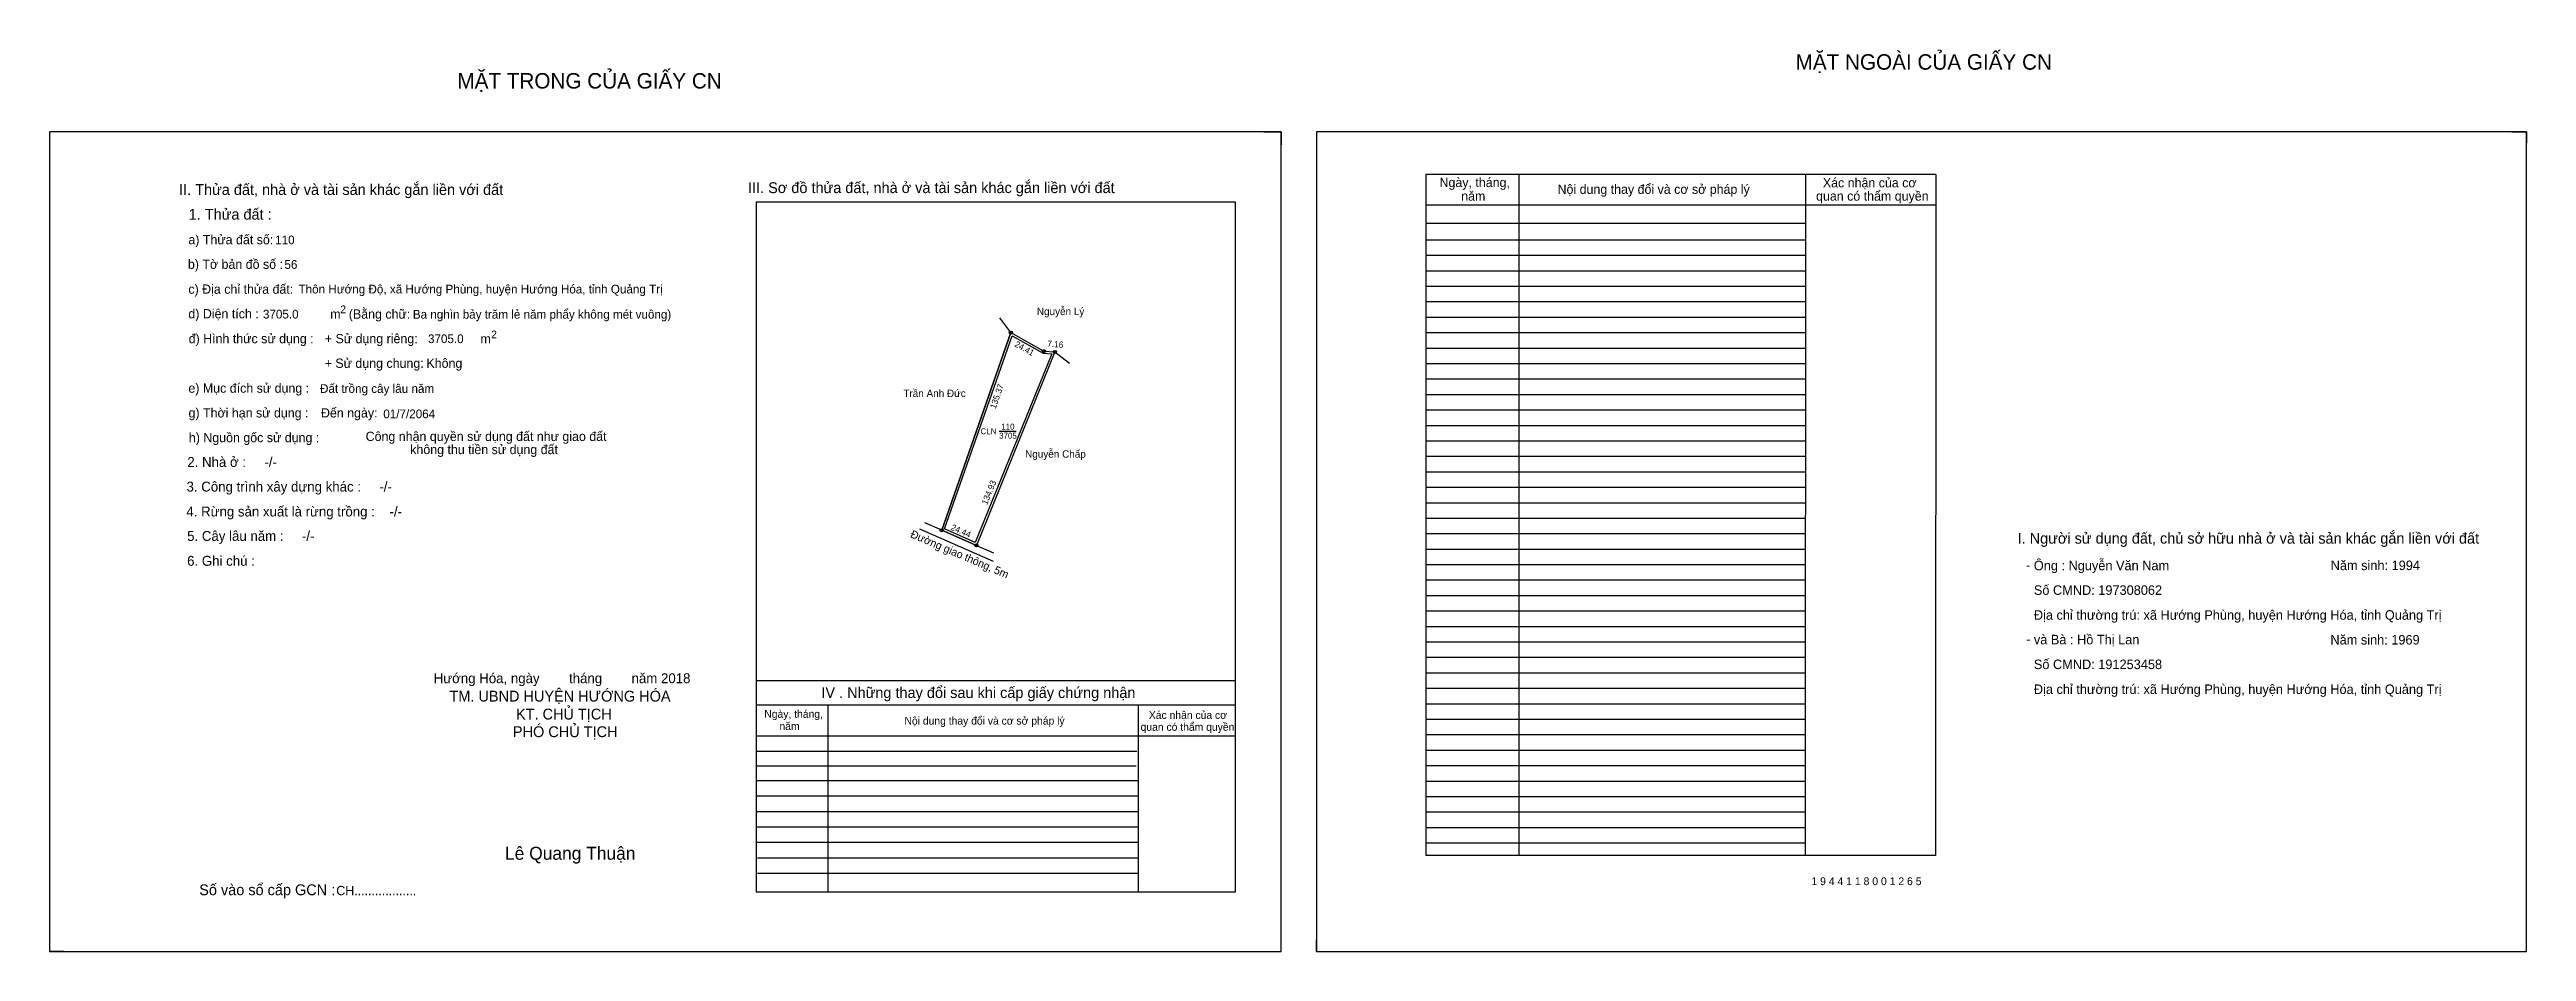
# Model space of a CAD drawing. Extents: x 532101 to 535607, y 1848224 to 1848807.
# Drawn here: x 534006 to 535607, y 1848224 to 1848807 of the extents above.
import ezdxf

# ---------------------------------------------------------------- set-up
doc = ezdxf.new("R2010")
doc.units = 0
for name, color, linetype in [('Default', 7, 'Continuous'), ('Level 10', 7, 'Continuous'), ('Level 11', 7, 'Continuous'), ('Level 13', 7, 'Continuous'), ('Level 27', 7, 'Continuous'), ('Level 49', 7, 'Continuous'), ('Level 55', 7, 'Continuous'), ('Level 6', 7, 'Continuous'), ('Level 60', 7, 'Continuous'), ('Level 7', 7, 'Continuous'), ('Level 8', 7, 'Continuous'), ('Level 9', 7, 'Continuous')]:
    doc.layers.add(name, color=color, linetype=linetype)

msp = doc.modelspace()

# ---------------------------------------------------------------- linework, layer by layer
at = {"layer": 'Level 10'}
for p, q in [((534791, 1848754.1), (534802.4, 1848754.1)), ((534802.4, 1848754.1), (534802.4, 1848745.7)), ((535597.8, 1848754.1), (535607.4, 1848754.1)), ((535607.4, 1848754.1), (535607.4, 1848746.7)), ((534627.7, 1848624.3), (534583, 1848496.5)), ((534583, 1848496.5), (534605.4, 1848486.7)), ((534006.2, 1848231.9), (534006.2, 1848224.1)), ((534015.4, 1848224.1), (534006.2, 1848224.1)), ((534825.2, 1848224.1), (534825.2, 1848231.9)), ((534825.2, 1848224.1), (534832.2, 1848224.1))]:
    msp.add_line(p, q, dxfattribs=at)
for points in [[(534006.2, 1848224.1), (534802.4, 1848224.1), (534802.4, 1848754.1), (534006.2, 1848754.1)], [(534825.2, 1848224.1), (535607.4, 1848224.1), (535607.4, 1848754.1), (534825.2, 1848754.1)], [(534656.1, 1848611.8), (534605.4, 1848486.7), (534583, 1848496.5), (534627.7, 1848624.3), (534649, 1848612.3)], [(534654.1, 1848610.5), (534604.6, 1848488.6), (534584.7, 1848497.3), (534628.5, 1848622.2), (534648.5, 1848610.9)]]:
    msp.add_lwpolyline(points, close=True, dxfattribs=at)
at = {"layer": 'Level 11'}
for centre in [(534627.7, 1848624.3), (534649, 1848612.3), (534656.1, 1848611.8), (534656.1, 1848611.8), (534583, 1848496.5), (534605.4, 1848486.7)]:
    msp.add_circle(centre, 1, dxfattribs=at)
at = {"layer": 'Level 27'}
for p, q in [((534627.7, 1848624.3), (534620.5, 1848633.9)), ((534656.1, 1848611.8), (534665.7, 1848604.6)), ((534583, 1848496.5), (534572, 1848501.3)), ((534605.4, 1848486.7), (534616.4, 1848481.9))]:
    msp.add_line(p, q, dxfattribs=at)
at = {"layer": 'Level 6'}
msp.add_line((534568.7, 1848497.3), (534616.3, 1848476.5), dxfattribs=at)
at = {"layer": 'Level 7'}
for p, q in [((535141.2, 1848684.1), (534896, 1848684.1)), ((535141.2, 1848674.1), (534896, 1848674.1)), ((535141.2, 1848664.1), (534896, 1848664.1)), ((535141.2, 1848654.1), (534896, 1848654.1)), ((535141.2, 1848644.1), (534896, 1848644.1)), ((535141.2, 1848634.1), (534896, 1848634.1)), ((535141.2, 1848624.1), (534896, 1848624.1)), ((535141.2, 1848614.1), (534896, 1848614.1)), ((535141.2, 1848604.1), (534896, 1848604.1)), ((535141.2, 1848594.1), (534896, 1848594.1)), ((535141.2, 1848584.1), (534896, 1848584.1)), ((535141.2, 1848574.1), (534896, 1848574.1)), ((535141.2, 1848564.1), (534896, 1848564.1)), ((535141.2, 1848554.1), (534896, 1848554.1)), ((535141.2, 1848544.1), (534896, 1848544.1)), ((535141.2, 1848534.1), (534896, 1848534.1)), ((535141.2, 1848524.1), (534896, 1848524.1)), ((535141.2, 1848514.1), (534896, 1848514.1)), ((535141.2, 1848504.1), (534896, 1848504.1)), ((535141.2, 1848494.1), (534896, 1848494.1)), ((535141.2, 1848484.1), (534896, 1848484.1)), ((535141.2, 1848474.1), (534896, 1848474.1)), ((535141.2, 1848464.1), (534896, 1848464.1)), ((535141.2, 1848454.1), (534896, 1848454.1)), ((535141.2, 1848444.1), (534896, 1848444.1)), ((535141.2, 1848434.1), (534896, 1848434.1)), ((535141.2, 1848424.1), (534896, 1848424.1)), ((535141.2, 1848414.1), (534896, 1848414.1)), ((535141.2, 1848404.1), (534896, 1848404.1)), ((535141.2, 1848394.1), (534896, 1848394.1)), ((535141.2, 1848384.1), (534896, 1848384.1)), ((535141.2, 1848374.1), (534896, 1848374.1)), ((535141.2, 1848364.1), (534896, 1848364.1)), ((534709.2, 1848353.4), (534463, 1848353.4)), ((535141.2, 1848354.1), (534896, 1848354.1)), ((534708.7, 1848343.9), (534463, 1848343.9)), ((534710, 1848334.5), (534463, 1848334.5)), ((535141.2, 1848344.1), (534896, 1848344.1)), ((535141.2, 1848334.1), (534896, 1848334.1)), ((534710, 1848324.5), (534463, 1848324.5)), ((534710, 1848314.5), (534463, 1848314.5)), ((535141.2, 1848324.1), (534896, 1848324.1)), ((535141.2, 1848314.1), (534896, 1848314.1)), ((534710, 1848304.5), (534463, 1848304.5)), ((535141.2, 1848304.1), (534896, 1848304.1)), ((534710, 1848294.5), (534463, 1848294.5)), ((534710, 1848284.5), (534463.8, 1848284.5)), ((535141.2, 1848294.1), (534896, 1848294.1)), ((534710, 1848274.5), (534463.8, 1848274.5))]:
    msp.add_line(p, q, dxfattribs=at)
at = {"layer": 'Level 8'}
for p, q in [((535225.6, 1848726.6), (534896, 1848726.6)), ((534896, 1848726.6), (534896, 1848286.1)), ((534956, 1848726.6), (534956, 1848286.1)), ((535141.4, 1848726.4), (535141.2, 1848286.1)), ((535225.6, 1848726.6), (535225.4, 1848286.1)), ((534773, 1848708.7), (534463, 1848708.7)), ((534463, 1848708.7), (534463, 1848262.7)), ((534773, 1848262.7), (534773, 1848708.7)), ((535225.6, 1848706.6), (534896, 1848706.6)), ((535141.2, 1848694.8), (534896, 1848694.8)), ((534773, 1848399.1), (534463, 1848399.1)), ((534773, 1848383.4), (534463, 1848383.4)), ((534509.3, 1848383.4), (534509.3, 1848262.7)), ((534710, 1848383.4), (534710, 1848262.7)), ((534773, 1848363.4), (534463, 1848363.4)), ((535225.4, 1848286.1), (534896, 1848286.1)), ((534463, 1848262.7), (534773, 1848262.7))]:
    msp.add_line(p, q, dxfattribs=at)
at = {"layer": 'Level 9'}
msp.add_line((534620.1, 1848560.6), (534631.1, 1848560.6), dxfattribs=at)

# ---------------------------------------------------------------- texts
at = {"layer": 'Default'}
for s, p in [('e) Mục đích sử dụng :', (534096, 1848585.4)), ('g) Thời hạn sử dụng :', (534096.1, 1848569.4)), ('Đến ngày:', (534181.7, 1848569.4)), ('h) Nguồn gốc sử dụng :', (534096.3, 1848553.4)), ('Công nhận quyền sử dụng đất như giao đất', (534210.6, 1848554.2)), ('không thu tiền sử dụng đất', (534239.4, 1848545.7))]:
    msp.add_text(s, height=6, dxfattribs=at).set_placement(p)
at = {"layer": 'Level 13'}
for s, p in [('CLN', (534608.1, 1848558.6)), ('3705', (534620.1, 1848555.7)), ('110', (534621.5, 1848561.6))]:
    msp.add_text(s, height=3.84, dxfattribs=at).set_placement(p)
at = {"layer": 'Level 49'}
for s, rotation, p in [('24.41', 330.5055, (534629.7, 1848615.6)), ('7.16', 355.8346, (534651.1, 1848615.2)), ('135.37', 70.7098, (534617.8, 1848574.7)), ('134.93', 67.9194, (534612.3, 1848512.6)), ('24.44', 336.3612, (534588.5, 1848496.9))]:
    msp.add_text(s, height=4, rotation=rotation, dxfattribs=at).set_placement(p)
at = {"layer": 'Level 55'}
for s, height, p in [('255', 0.22, (534627.5, 1848624.1)), ('255', 0.22, (534627.5, 1848624.1)), ('1', 0.8, (534627.5, 1848624.3)), ('78', 0.22, (534627.6, 1848624.1)), ('2', 0.8, (534648.7, 1848612.3)), ('78', 0.22, (534648.8, 1848612.1)), ('3', 0.8, (534655.9, 1848611.8)), ('124', 0.22, (534655.9, 1848611.5)), ('78', 0.22, (534655.9, 1848611.5)), ('5', 0.8, (534582.7, 1848496.5)), ('255', 0.22, (534582.8, 1848496.3)), ('255', 0.22, (534582.8, 1848496.3)), ('0', 0.22, (534582.9, 1848496.3)), ('0', 0.22, (534582.9, 1848496.3)), ('4', 0.8, (534605.1, 1848486.7)), ('124', 0.22, (534605.1, 1848486.5)), ('0', 0.22, (534605.3, 1848486.5)), ('0', 0.22, (534605.3, 1848486.5))]:
    msp.add_text(s, height=height, dxfattribs=at).set_placement(p)
at = {"layer": 'Level 6'}
for s, height, p in [('110', 5.63, (534152.1, 1848681.4)), ('56', 5.63, (534158.1, 1848665.5)), ('Thôn Hướng Độ, xã Hướng Phùng, huyện Hướng Hóa, tỉnh Quảng Trị', 5.64, (534167.2, 1848649.6)), ('3705.0', 5.63, (534144.2, 1848633.4)), ('Ba nghìn bảy trăm lẻ năm phẩy không mét vuông)', 5.632, (534241.1, 1848633.3)), ('3705.0', 5.63, (534250.9, 1848617.5)), ('Đất trồng cây lâu năm', 5.64, (534181.1, 1848585.3)), ('01/7/2064', 5.64, (534222, 1848568.9)), ('Ông : Nguyễn Văn Nam', 6.16, (535289, 1848470.6)), ('Năm sinh: 1994', 6.16, (535480.9, 1848470.7)), ('Số CMND: 197308062', 6.16, (535289, 1848454.7)), ('Địa chỉ thường trú: xã Hướng Phùng, huyện Hướng Hóa, tỉnh Quảng Trị', 6.16, (535289, 1848438.6)), ('và Bà : Hồ Thị Lan', 6.16, (535289, 1848422.7)), ('Năm sinh: 1969', 6.16, (535480.7, 1848422.6)), ('Số CMND: 191253458', 6.16, (535289, 1848406.7)), ('Địa chỉ thường trú: xã Hướng Phùng, huyện Hướng Hóa, tỉnh Quảng Trị', 6.16, (535289, 1848390.6)), ('1 9 4 4 1 1 8 0 0 1 2 6 5', 5.04, (535145.2, 1848267))]:
    msp.add_text(s, height=height, dxfattribs=at).set_placement(p)
at = {"layer": 'Level 60'}
for s, p in [('Nguyễn Lý', (534644.5, 1848635.6)), ('Trần Anh Đức', (534558.2, 1848582.6)), ('Nguyễn Chấp', (534636.9, 1848543.4))]:
    msp.add_text(s, height=4.8, dxfattribs=at).set_placement(p)
at = {"layer": 'Level 7'}
for s, height, p in [('MẶT TRONG CỦA GIẤY CN', 10, (534269.9, 1848782.1)), ('MẶT NGOÀI CỦA GIẤY CN', 10, (535135, 1848794.3)), ('II. Thửa đất, nhà ở và tài sản khác gắn liền với đất', 7, (534090, 1848713.3)), ('III. Sơ đồ thửa đất, nhà ở và tài sản khác gắn liền với đất', 7, (534457.8, 1848714.5)), ('Ngày, tháng,', 6, (534904.8, 1848718.4)), ('năm', 6, (534918.8, 1848709.6)), ('Nội dung thay đổi và cơ sở pháp lý', 6, (534981.1, 1848714)), (' quan có thẩm quyền', 6, (535146, 1848709.6)), ('Xác nhận của cơ', 6, (535152.6, 1848718.2)), ('1. Thửa đất :', 7, (534096.2, 1848697.3)), ('a) Thửa đất số:', 6, (534096, 1848681.4)), ('b) Tờ bản đồ số :', 6, (534095.7, 1848665.5)), ('c) Địa chỉ thửa đất:', 6, (534096, 1848649.4)), ('d) Diện tích :', 6, (534096, 1848633.5)), ('m', 6, (534187.7, 1848633.3)), ('2', 5, (534194.2, 1848636.8)), ('(Bằng chữ:', 6, (534199.7, 1848633.3)), ('đ) Hình thức sử dụng :', 6, (534096.2, 1848617.4)), ('+ Sử dụng riêng:', 6, (534184.2, 1848617.4)), ('m', 6, (534284.8, 1848617.3)), ('2', 5, (534291.7, 1848620.6)), ('+ Sử dụng chung:', 6, (534184.1, 1848601.5)), ('Không', 6, (534249.9, 1848601.5)), ('2. Nhà ở :     -/-', 6.4, (534095.3, 1848537.4)), ('3. Công trình xây dựng khác :     -/-', 6.4, (534094.8, 1848521.5)), ('4. Rừng sản xuất là rừng trồng :    -/-', 6.4, (534094.7, 1848505.4)), ('5. Cây lâu năm :     -/-', 6.4, (534095.2, 1848489.6)), ('I. Người sử dụng đất, chủ sở hữu nhà ở và tài sản khác gắn liền với đất', 7, (535278.5, 1848487.8)), ('6. Ghi chú :', 6.4, (534095.2, 1848473.5)), ('-', 6.4, (535283.9, 1848470.8)), ('-', 6.4, (535284, 1848422.9)), ('Hướng Hóa, ngày        tháng        năm 2018', 6.4, (534254.6, 1848397.6)), ('TM. UBND HUYỆN HƯỚNG HÓA', 7, (534264.8, 1848385.7)), ('IV . Những thay đổi sau khi cấp giấy chứng nhận', 7, (534505.2, 1848388)), ('KT. CHỦ TỊCH', 7, (534307.8, 1848374.1)), ('Ngày, tháng,', 5, (534468.3, 1848375.2)), ('Xác nhận của cơ', 5, (534716.9, 1848374.5)), ('PHÓ CHỦ TỊCH', 7, (534305.8, 1848362.7)), ('năm', 5, (534478.1, 1848367.3)), ('Nội dung thay đổi và cơ sở pháp lý', 5, (534558.9, 1848370.8)), (' quan có thẩm quyền', 5, (534709.7, 1848366.8)), ('Lê Quang Thuận', 8.4, (534300.7, 1848283.4)), ('Số vào sổ cấp GCN :', 7, (534103, 1848260.5)), ('CH..................', 6, (534191.6, 1848260.5))]:
    msp.add_text(s, height=height, dxfattribs=at).set_placement(p)
at = {"layer": 'Level 8'}
msp.add_text('Đường giao thông, 5m', height=5.07, rotation=336.7988, dxfattribs=at).set_placement((534562.3, 1848492.1))

doc.saveas('drawing.dxf')
